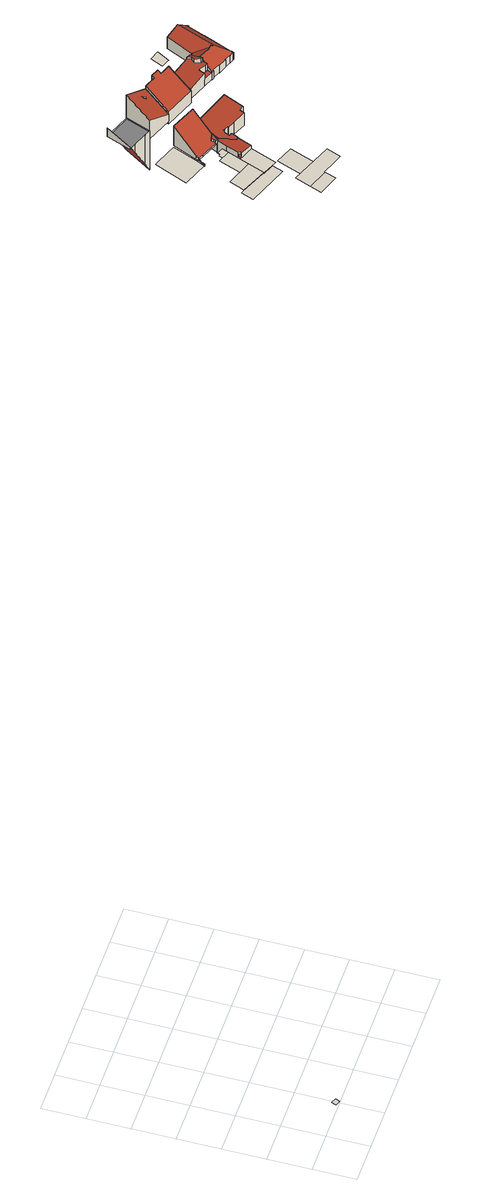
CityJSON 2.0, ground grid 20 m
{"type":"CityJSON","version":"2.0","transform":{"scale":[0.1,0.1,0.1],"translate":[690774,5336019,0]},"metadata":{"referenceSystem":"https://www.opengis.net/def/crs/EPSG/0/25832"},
"CityObjects":{
"building1":{"type":"Building","attributes":{"area_m2":55.53,"max_x":690797.88,"max_y":5336030,"min_x":690786.38,"min_y":5336021.5,"rf_extrusion_mode":"skip","rf_force_lod11":false,"rf_h_ground":575.47,"rf_h_pc_98p":0,"rf_h_roof_50p":0,"rf_h_roof_70p":0,"rf_h_roof_max":0,"rf_h_roof_min":0,"rf_is_glass_roof":false,"rf_nodata_frac":0.977,"rf_nodata_r":0,"rf_pc_select":"_HIGHEST_YET_INSUFFICIENT_COVERAGE","rf_pc_year":2026,"rf_pointcloud_unusable":true,"rf_pt_density":4,"rf_roof_planes":0,"rf_roof_type":"no points","rf_success":true,"rf_t_run":0,"source_file":"690_5336.gml"},"geometry":[{"type":"MultiSurface","lod":"0","boundaries":[[[0,1,2,3]]]}]},
"building2":{"type":"Building","attributes":{"area_m2":118.25,"max_x":690795.81,"max_y":5336057,"min_x":690774.81,"min_y":5336044,"rf_extrusion_mode":"skip","rf_force_lod11":false,"rf_h_ground":574.58,"rf_h_pc_98p":0,"rf_h_roof_50p":0,"rf_h_roof_70p":0,"rf_h_roof_max":0,"rf_h_roof_min":0,"rf_is_glass_roof":false,"rf_nodata_frac":0.964,"rf_nodata_r":0,"rf_pc_select":"_HIGHEST_YET_INSUFFICIENT_COVERAGE","rf_pc_year":2026,"rf_pointcloud_unusable":true,"rf_pt_density":4,"rf_roof_planes":0,"rf_roof_type":"no points","rf_success":true,"rf_t_run":0,"source_file":"690_5336.gml"},"geometry":[{"type":"MultiSurface","lod":"0","boundaries":[[[4,5,6,7,8,9,10]]]}]},
"building3":{"type":"Building","attributes":{"area_m2":5.8,"max_x":690795.94,"max_y":5336022.5,"min_x":690792.81,"min_y":5336019,"rf_extrusion_mode":"skip","rf_force_lod11":false,"rf_h_pc_98p":0,"rf_is_glass_roof":false,"rf_nodata_frac":1,"rf_nodata_r":0,"rf_pc_select":"_HIGHEST_YET_INSUFFICIENT_COVERAGE","rf_pc_year":0,"rf_pointcloud_unusable":false,"rf_pt_density":0,"rf_roof_type":"unknown","rf_success":true,"rf_t_run":0,"source_file":"690_5336.gml"},"geometry":[{"type":"MultiSurface","lod":"0","boundaries":[[[11,12,13,14]]]}]},
"building4":{"type":"Building","attributes":{"area_m2":101.1,"max_x":690793.38,"max_y":5336063.5,"min_x":690778.38,"min_y":5336051.5,"rf_extrusion_mode":"skip","rf_force_lod11":false,"rf_h_ground":575.22,"rf_h_pc_98p":0,"rf_h_roof_50p":0,"rf_h_roof_70p":0,"rf_h_roof_max":0,"rf_h_roof_min":0,"rf_is_glass_roof":false,"rf_nodata_frac":0.953,"rf_nodata_r":0,"rf_pc_select":"_HIGHEST_YET_INSUFFICIENT_COVERAGE","rf_pc_year":2026,"rf_pointcloud_unusable":true,"rf_pt_density":4,"rf_roof_planes":0,"rf_roof_type":"no points","rf_success":true,"rf_t_run":0,"source_file":"690_5336.gml"},"geometry":[{"type":"MultiSurface","lod":"0","boundaries":[[[15,16,17,18,19]]]}]},
"building5":{"type":"Building","attributes":{"area_m2":160.46,"max_x":690811.12,"max_y":5336037.5,"min_x":690788.38,"min_y":5336023,"rf_extrusion_mode":"skip","rf_force_lod11":false,"rf_h_ground":575.47,"rf_h_pc_98p":0,"rf_h_roof_50p":0,"rf_h_roof_70p":0,"rf_h_roof_max":0,"rf_h_roof_min":0,"rf_is_glass_roof":false,"rf_nodata_frac":0.988,"rf_nodata_r":0,"rf_pc_select":"_HIGHEST_YET_INSUFFICIENT_COVERAGE","rf_pc_year":2026,"rf_pointcloud_unusable":true,"rf_pt_density":4,"rf_roof_planes":0,"rf_roof_type":"no points","rf_success":true,"rf_t_run":0,"source_file":"690_5336.gml"},"geometry":[{"type":"MultiSurface","lod":"0","boundaries":[[[20,21,22,23,24,25,26]]]}]},
"building6":{"type":"Building","attributes":{"area_m2":212.73,"max_x":690792.81,"max_y":5336096.5,"min_x":690774.56,"min_y":5336076.5,"rf_extrusion_mode":"skip","rf_force_lod11":false,"rf_h_ground":575.67,"rf_h_pc_98p":0,"rf_h_roof_50p":0,"rf_h_roof_70p":0,"rf_h_roof_max":0,"rf_h_roof_min":0,"rf_is_glass_roof":false,"rf_nodata_frac":0.931,"rf_nodata_r":0,"rf_pc_select":"_HIGHEST_YET_INSUFFICIENT_COVERAGE","rf_pc_year":2026,"rf_pointcloud_unusable":true,"rf_pt_density":6.03,"rf_roof_planes":0,"rf_roof_type":"no planes","rf_success":true,"rf_t_run":1,"source_file":"690_5336.gml"},"geometry":[{"type":"MultiSurface","lod":"0","boundaries":[[[27,28,29,30,31,32,33,34]]]}]},
"building7":{"type":"Building","attributes":{"area_m2":65.28,"max_x":690797.19,"max_y":5336071,"min_x":690787.69,"min_y":5336059,"rf_extrusion_mode":"skip","rf_force_lod11":false,"rf_h_ground":575.22,"rf_h_pc_98p":0,"rf_h_roof_50p":0,"rf_h_roof_70p":0,"rf_h_roof_max":0,"rf_h_roof_min":0,"rf_is_glass_roof":false,"rf_nodata_frac":0.919,"rf_nodata_r":0,"rf_pc_select":"_HIGHEST_YET_INSUFFICIENT_COVERAGE","rf_pc_year":2026,"rf_pointcloud_unusable":true,"rf_pt_density":6.48,"rf_roof_planes":0,"rf_roof_type":"no planes","rf_success":true,"rf_t_run":0,"source_file":"690_5336.gml"},"geometry":[{"type":"MultiSurface","lod":"0","boundaries":[[[35,17,36,37]]]}]},
"building8":{"type":"Building","attributes":{"area_m2":98.35,"max_x":690802.12,"max_y":5336063,"min_x":690790.44,"min_y":5336048.5,"rf_extrusion_mode":"skip","rf_force_lod11":false,"rf_h_ground":575.33,"rf_h_pc_98p":0,"rf_h_roof_50p":0,"rf_h_roof_70p":0,"rf_h_roof_max":0,"rf_h_roof_min":0,"rf_is_glass_roof":false,"rf_nodata_frac":0.84,"rf_nodata_r":0,"rf_pc_select":"_HIGHEST_YET_INSUFFICIENT_COVERAGE","rf_pc_year":2026,"rf_pointcloud_unusable":true,"rf_pt_density":59.81,"rf_roof_planes":0,"rf_roof_type":"no planes","rf_success":true,"rf_t_run":1,"source_file":"690_5336.gml"},"geometry":[{"type":"MultiSurface","lod":"0","boundaries":[[[38,39,40,41]]]}]},
"building9":{"type":"Building","attributes":{"area_m2":113.41,"max_x":690807.62,"max_y":5336048,"min_x":690794.75,"min_y":5336033,"rf_extrusion_mode":"skip","rf_force_lod11":false,"rf_h_ground":574.33,"rf_h_pc_98p":0,"rf_h_roof_50p":0,"rf_h_roof_70p":0,"rf_h_roof_max":0,"rf_h_roof_min":0,"rf_is_glass_roof":false,"rf_nodata_frac":0.941,"rf_nodata_r":0,"rf_pc_select":"_HIGHEST_YET_INSUFFICIENT_COVERAGE","rf_pc_year":2026,"rf_pointcloud_unusable":true,"rf_pt_density":4,"rf_roof_planes":0,"rf_roof_type":"no points","rf_success":true,"rf_t_run":0,"source_file":"690_5336.gml"},"geometry":[{"type":"MultiSurface","lod":"0","boundaries":[[[42,43,44,45]]]}]},
"building10":{"type":"Building","attributes":{"area_m2":12.14,"max_x":690798.31,"max_y":5336073,"min_x":690793.38,"min_y":5336069,"rf_extrusion_mode":"skip","rf_force_lod11":false,"rf_h_ground":575.22,"rf_h_pc_98p":0,"rf_h_roof_50p":0,"rf_h_roof_70p":0,"rf_h_roof_max":0,"rf_h_roof_min":0,"rf_is_glass_roof":false,"rf_nodata_frac":0.917,"rf_nodata_r":0,"rf_pc_select":"_HIGHEST_YET_INSUFFICIENT_COVERAGE","rf_pc_year":2026,"rf_pointcloud_unusable":true,"rf_pt_density":4,"rf_roof_planes":0,"rf_roof_type":"no points","rf_success":true,"rf_t_run":0,"source_file":"690_5336.gml"},"geometry":[{"type":"MultiSurface","lod":"0","boundaries":[[[46,36,47,48,49,50]]]}]},
"building11":{"type":"Building","attributes":{"area_m2":177.84,"max_x":690805,"max_y":5336092,"min_x":690786.44,"min_y":5336074.5,"rf_extrusion_mode":"standard","rf_force_lod11":false,"rf_h_ground":576.72,"rf_h_pc_98p":0,"rf_h_roof_50p":580.22,"rf_h_roof_70p":580.92,"rf_h_roof_max":582.28,"rf_h_roof_min":578.47,"rf_is_glass_roof":false,"rf_nodata_frac":0.752,"rf_nodata_r":0,"rf_pc_select":"_HIGHEST_YET_INSUFFICIENT_COVERAGE","rf_pc_year":2026,"rf_pointcloud_unusable":false,"rf_pt_density":64.91,"rf_ridgelines":0,"rf_rmse_lod22":1.7,"rf_roof_planes":10,"rf_roof_type":"slanted","rf_success":true,"rf_t_run":8,"rf_volume_lod22":1144.43,"source_file":"690_5336.gml"},"children":["building11-1"]},
"building11-1":{"type":"BuildingPart","parents":["building11"],"geometry":[{"type":"MultiSurface","lod":"2.2","boundaries":[[[51,52,53,54,55,56,57,58,59,60]],[[61,51,60,62]],[[62,60,59,63]],[[64,57,65]],[[56,66,65]],[[57,64,67,58]],[[68,55,54,69]],[[70,53,52,71,72]],[[58,67,73]],[[63,59,73]],[[74,69,54,53,70]],[[75,76,69,74]],[[77,78,76,75]],[[66,56,55,68]],[[79,80,78,77]],[[72,71,80,79]],[[71,52,51,61]],[[72,79,77,75,74,70]],[[71,61,62,63,73,67,64,65,66,68,69,76,78,80]]],"semantics":{"surfaces":[{"type":"GroundSurface"},{"type":"WallSurface","on_footprint_edge":true},{"type":"WallSurface","on_footprint_edge":false},{"type":"RoofSurface","rf_azimuth":177.46,"rf_h_roof_50p":579.7,"rf_h_roof_70p":580.02,"rf_h_roof_max":580.39,"rf_h_roof_min":578.99,"rf_slope":34.06},{"type":"RoofSurface","rf_azimuth":197.5,"rf_h_roof_50p":583.42,"rf_h_roof_70p":585.65,"rf_h_roof_max":589.3,"rf_h_roof_min":576.06,"rf_slope":39.73}],"values":[0,1,1,1,1,1,1,1,1,1,1,2,2,1,2,2,1,3,4]}}]},
"building12":{"type":"Building","attributes":{"area_m2":165.88,"max_x":690801.81,"max_y":5336120.5,"min_x":690784.88,"min_y":5336104,"rf_extrusion_mode":"standard","rf_force_lod11":false,"rf_h_ground":577.33,"rf_h_pc_98p":0,"rf_h_roof_50p":578.58,"rf_h_roof_70p":578.83,"rf_h_roof_max":580.17,"rf_h_roof_min":577.28,"rf_is_glass_roof":false,"rf_nodata_frac":0.88,"rf_nodata_r":0,"rf_pc_select":"_HIGHEST_YET_INSUFFICIENT_COVERAGE","rf_pc_year":2026,"rf_pointcloud_unusable":false,"rf_pt_density":40.1,"rf_ridgelines":0,"rf_rmse_lod22":1.99,"rf_roof_planes":2,"rf_roof_type":"slanted","rf_success":true,"rf_t_run":3,"rf_volume_lod22":-1592.68,"source_file":"690_5336.gml"},"children":["building12-1"]},
"building12-1":{"type":"BuildingPart","parents":["building12"],"geometry":[{"type":"MultiSurface","lod":"2.2","boundaries":[[[81,82,83,84,85,86,87]],[[81,88,89,82]],[[90,83,91]],[[82,89,91]],[[92,84,83,90]],[[93,85,94]],[[84,92,94]],[[87,95,88,81]],[[86,96,95,87]],[[85,93,96,86]],[[96,93,94,92,90,91,89,88,95]]],"semantics":{"surfaces":[{"type":"GroundSurface"},{"type":"WallSurface","on_footprint_edge":true},{"type":"RoofSurface","rf_azimuth":120.54,"rf_h_roof_50p":567.95,"rf_h_roof_70p":573.22,"rf_h_roof_max":582.77,"rf_h_roof_min":553.3,"rf_slope":62.45}],"values":[0,1,1,1,1,1,1,1,1,1,2]}}]},
"building13":{"type":"Building","attributes":{"area_m2":359.8,"max_x":690824.88,"max_y":5336087.5,"min_x":690795,"min_y":5336060.5,"rf_extrusion_mode":"standard","rf_force_lod11":false,"rf_h_ground":570.72,"rf_h_pc_98p":0,"rf_h_roof_50p":578.03,"rf_h_roof_70p":578.22,"rf_h_roof_max":578.97,"rf_h_roof_min":577.53,"rf_h_roof_ridge":578.27,"rf_is_glass_roof":false,"rf_nodata_frac":0.654,"rf_nodata_r":0,"rf_pc_select":"_HIGHEST_YET_INSUFFICIENT_COVERAGE","rf_pc_year":2026,"rf_pointcloud_unusable":false,"rf_pt_density":56.16,"rf_ridgelines":6,"rf_rmse_lod22":1.1,"rf_roof_planes":24,"rf_roof_type":"slanted","rf_success":true,"rf_t_run":42,"rf_volume_lod22":2680.55,"source_file":"690_5336.gml"},"children":["building13-1"]},
"building13-1":{"type":"BuildingPart","parents":["building13"],"geometry":[{"type":"Solid","lod":"2.2","boundaries":[[[[97,98,99,100,101,102,103,104,105,106,107,108,109,110,111,112,113,114,115,116,117,118,119,120,121,122,123,124,125]],[[126,99,98,127]],[[128,106,105,129]],[[130,107,106,128]],[[131,103,102,132]],[[133,104,103,131]],[[129,105,104,133]],[[134,100,99,126]],[[135,101,100,134]],[[136,137,138,139]],[[132,102,101,135]],[[140,116,115,141]],[[142,97,125,143]],[[143,125,124,144]],[[145,120,119,146]],[[147,146,148]],[[149,123,122,150]],[[151,152,121,120,145]],[[153,118,117,154]],[[154,117,116,140]],[[155,156,137,136]],[[144,124,123,149,157]],[[157,149,158,159]],[[160,161,127,162]],[[163,114,113,164]],[[164,113,112,165]],[[141,115,114,163]],[[165,112,111,166]],[[166,111,110,167]],[[168,108,107,130]],[[169,109,108,168]],[[167,110,109,169]],[[148,146,119,118,153]],[[150,122,121,152]],[[159,158,152,151]],[[156,155,170]],[[139,138,161,160]],[[162,127,98,97,142]],[[152,158,149,150]],[[161,138,137,156,170,147,148,153,154,140,141,163,164,165,166,167,169,168,130,128,129,133,131,132,135,134,126,127]],[[162,142,143,144,157,159,151,145,146,147,170,155,136,139,160]]]],"semantics":{"surfaces":[{"type":"GroundSurface"},{"type":"WallSurface","on_footprint_edge":true},{"type":"WallSurface","on_footprint_edge":false},{"type":"RoofSurface","rf_azimuth":205.61,"rf_h_roof_50p":577.55,"rf_h_roof_70p":578.29,"rf_h_roof_max":578.39,"rf_h_roof_min":576.47,"rf_slope":67.34},{"type":"RoofSurface","rf_azimuth":251.14,"rf_h_roof_50p":578.26,"rf_h_roof_70p":578.52,"rf_h_roof_max":579.21,"rf_h_roof_min":577.43,"rf_slope":4.22},{"type":"RoofSurface","rf_azimuth":110.65,"rf_h_roof_50p":577.99,"rf_h_roof_70p":578.2,"rf_h_roof_max":578.5,"rf_h_roof_min":577.19,"rf_slope":9.23}],"values":[[0,1,1,1,1,1,1,1,1,2,1,1,1,1,1,2,1,1,1,1,2,1,2,2,1,1,1,1,1,1,1,1,1,1,2,2,2,1,3,4,5]]}}]},
"building14":{"type":"Building","attributes":{"area_m2":167.84,"max_x":690814.25,"max_y":5336116,"min_x":690797.38,"min_y":5336099.5,"rf_extrusion_mode":"standard","rf_force_lod11":false,"rf_h_ground":572.22,"rf_h_pc_98p":0,"rf_h_roof_50p":0,"rf_h_roof_70p":0,"rf_h_roof_max":0,"rf_h_roof_min":0,"rf_is_glass_roof":false,"rf_nodata_frac":0.837,"rf_nodata_r":0,"rf_pc_select":"_HIGHEST_YET_INSUFFICIENT_COVERAGE","rf_pc_year":2026,"rf_pointcloud_unusable":false,"rf_pt_density":42.98,"rf_ridgelines":0,"rf_rmse_lod22":2.19,"rf_roof_planes":8,"rf_roof_type":"slanted","rf_success":true,"rf_t_run":6,"rf_volume_lod22":1956.42,"source_file":"690_5336.gml"},"children":["building14-1"]},
"building14-1":{"type":"BuildingPart","parents":["building14"],"geometry":[{"type":"Solid","lod":"2.2","boundaries":[[[[171,172,173,174]],[[175,176,177,178]],[[179,173,172,180]],[[181,171,174,182]],[[182,174,173,179]],[[180,172,171,181]],[[183,184,185,186]],[[178,177,184,183]],[[186,185,176,175]],[[180,181,182,179],[186,175,178,183]],[[176,185,184,177]]]],"semantics":{"surfaces":[{"type":"GroundSurface"},{"type":"WallSurface","on_footprint_edge":false},{"type":"WallSurface","on_footprint_edge":true},{"type":"RoofSurface","rf_azimuth":157.43,"rf_h_roof_50p":584.08,"rf_h_roof_70p":585.82,"rf_h_roof_max":591.52,"rf_h_roof_min":577.01,"rf_slope":39.11},{"type":"RoofSurface","rf_azimuth":86.07,"rf_h_roof_50p":584.83,"rf_h_roof_70p":584.98,"rf_h_roof_max":585.36,"rf_h_roof_min":584.3,"rf_slope":55.61}],"values":[[0,1,2,2,2,2,1,1,1,3,4]]}}]},
"building15":{"type":"Building","attributes":{"area_m2":195.93,"max_x":690828.19,"max_y":5336111,"min_x":690809.56,"min_y":5336094,"rf_extrusion_mode":"standard","rf_force_lod11":false,"rf_h_ground":570.67,"rf_h_pc_98p":0,"rf_h_roof_50p":0,"rf_h_roof_70p":0,"rf_h_roof_max":0,"rf_h_roof_min":0,"rf_is_glass_roof":false,"rf_nodata_frac":0.849,"rf_nodata_r":0,"rf_pc_select":"_HIGHEST_YET_INSUFFICIENT_COVERAGE","rf_pc_year":2026,"rf_pointcloud_unusable":false,"rf_pt_density":30.75,"rf_ridgelines":0,"rf_rmse_lod22":0.882,"rf_roof_planes":7,"rf_roof_type":"slanted","rf_success":true,"rf_t_run":5,"rf_volume_lod22":2200.44,"source_file":"690_5336.gml"},"children":["building15-1"]},
"building15-1":{"type":"BuildingPart","parents":["building15"],"geometry":[{"type":"Solid","lod":"2.2","boundaries":[[[[187,188,189,190,191,192,193,194]],[[195,193,192,196]],[[197,194,193,195]],[[196,192,191,198]],[[198,191,190,199]],[[200,188,187,201]],[[199,190,189,202]],[[202,189,188,200]],[[201,187,194,197]],[[201,197,195,196,198,199,202,200]]]],"semantics":{"surfaces":[{"type":"GroundSurface"},{"type":"WallSurface","on_footprint_edge":true},{"type":"RoofSurface","rf_azimuth":202.44,"rf_h_roof_50p":582.03,"rf_h_roof_70p":583.56,"rf_h_roof_max":586.46,"rf_h_roof_min":578.18,"rf_slope":30.22}],"values":[[0,1,1,1,1,1,1,1,1,2]]}}]},
"building16":{"type":"Building","attributes":{"area_m2":160.98,"max_x":690840.81,"max_y":5336104.5,"min_x":690823.75,"min_y":5336088.5,"rf_extrusion_mode":"standard","rf_force_lod11":false,"rf_h_ground":573.42,"rf_h_pc_98p":0,"rf_h_roof_50p":581.12,"rf_h_roof_70p":581.58,"rf_h_roof_max":582.78,"rf_h_roof_min":577.53,"rf_h_roof_ridge":581.11,"rf_is_glass_roof":false,"rf_nodata_frac":0.554,"rf_nodata_r":0,"rf_pc_select":"_HIGHEST_YET_INSUFFICIENT_COVERAGE","rf_pc_year":2026,"rf_pointcloud_unusable":false,"rf_pt_density":89.28,"rf_ridgelines":2,"rf_rmse_lod22":1.48,"rf_roof_planes":12,"rf_roof_type":"slanted","rf_success":true,"rf_t_run":19,"rf_volume_lod22":1071.03,"source_file":"690_5336.gml"},"children":["building16-1"]},
"building16-1":{"type":"BuildingPart","parents":["building16"],"geometry":[{"type":"Solid","lod":"2.2","boundaries":[[[[203,204,205,206,207,208,209,210]],[[211,212,207,206,213]],[[213,206,205,214,215]],[[216,217,218,219]],[[219,218,208,207,212]],[[220,209,208,218]],[[221,210,209,220]],[[222,223,212,211]],[[224,225,223,222]],[[226,227,217,216]],[[214,205,204,228]],[[229,230,231,232]],[[215,214,233,234]],[[234,233,225,224]],[[235,203,210,221,236]],[[236,221,230,229]],[[228,204,203,235]],[[232,231,227,226]],[[234,224,222,211,213,215]],[[227,231,230,221,220,218,217]],[[232,226,216,219,212,223,225,233,214,228,235,236,229]]]],"semantics":{"surfaces":[{"type":"GroundSurface"},{"type":"WallSurface","on_footprint_edge":true},{"type":"WallSurface","on_footprint_edge":false},{"type":"RoofSurface","rf_azimuth":34.2,"rf_h_roof_50p":582.48,"rf_h_roof_70p":582.95,"rf_h_roof_max":583.83,"rf_h_roof_min":581.14,"rf_slope":22.89},{"type":"RoofSurface","rf_azimuth":190.26,"rf_h_roof_50p":577.76,"rf_h_roof_70p":577.79,"rf_h_roof_max":581.65,"rf_h_roof_min":577.68,"rf_slope":3.02},{"type":"RoofSurface","rf_azimuth":311.55,"rf_h_roof_50p":580.03,"rf_h_roof_70p":580.53,"rf_h_roof_max":583.83,"rf_h_roof_min":578.46,"rf_slope":11.99}],"values":[[0,1,1,2,1,1,1,2,2,2,1,2,2,2,1,2,1,2,3,4,5]]}}]},
"building17":{"type":"Building","attributes":{"area_m2":28.83,"max_x":690843.75,"max_y":5336116,"min_x":690836.75,"min_y":5336109,"rf_extrusion_mode":"skip","rf_force_lod11":false,"rf_h_ground":575.03,"rf_h_pc_98p":0,"rf_h_roof_50p":0,"rf_h_roof_70p":0,"rf_h_roof_max":0,"rf_h_roof_min":0,"rf_is_glass_roof":false,"rf_nodata_frac":0.947,"rf_nodata_r":0,"rf_pc_select":"_HIGHEST_YET_INSUFFICIENT_COVERAGE","rf_pc_year":2026,"rf_pointcloud_unusable":true,"rf_pt_density":4,"rf_roof_planes":0,"rf_roof_type":"no points","rf_success":true,"rf_t_run":0,"source_file":"690_5336.gml"},"geometry":[{"type":"MultiSurface","lod":"0","boundaries":[[[237,238,239,240,241,242]]]}]},
"building18":{"type":"Building","attributes":{"area_m2":337.88,"max_x":690859.69,"max_y":5336112,"min_x":690836.62,"min_y":5336083,"rf_extrusion_mode":"standard","rf_force_lod11":false,"rf_h_ground":573.42,"rf_h_pc_98p":0,"rf_h_roof_50p":581.67,"rf_h_roof_70p":582.42,"rf_h_roof_max":583.53,"rf_h_roof_min":578.38,"rf_h_roof_ridge":583.64,"rf_is_glass_roof":false,"rf_nodata_frac":0,"rf_nodata_r":0,"rf_pc_select":"PREFERRED_AND_LATEST","rf_pc_year":2026,"rf_pointcloud_unusable":false,"rf_pt_density":1207.04,"rf_ridgelines":11,"rf_rmse_lod22":1.21,"rf_roof_planes":32,"rf_roof_type":"slanted","rf_success":true,"rf_t_run":147,"rf_volume_lod22":2653.4,"source_file":"690_5336.gml"},"children":["building18-1"]},
"building18-1":{"type":"BuildingPart","parents":["building18"],"geometry":[{"type":"Solid","lod":"2.2","boundaries":[[[[243,244,245,246,247,248,249,250,251,252,253,254,255,256,257,206,258,259,260,261,262,263,264,265,266,267,268]],[[269,254,253,270]],[[271,263,262,272]],[[273,264,263,271]],[[272,262,261,274]],[[275,260,259,276]],[[277,252,251,278]],[[278,251,250,279]],[[280,258,206,281]],[[276,259,258,280]],[[282,256,255,283]],[[283,255,254,269]],[[284,257,256,282]],[[270,253,252,277]],[[285,249,248,286]],[[287,244,243,288]],[[289,290,291]],[[292,245,244,287]],[[293,266,265,294]],[[294,265,264,273]],[[281,206,257,284,295]],[[274,261,260,275]],[[296,297,298]],[[295,284,298]],[[290,289,299,300]],[[300,299,297,296]],[[279,250,249,285]],[[301,246,245,292]],[[286,248,247,302]],[[302,303,304]],[[303,302,247,246,301]],[[288,243,268,305]],[[305,268,267,306]],[[306,267,266,293]],[[297,299,276,280,281,295,298]],[[307,274,275,276,299,289,291]],[[302,304,307,291,290,300,296,298,284,282,283,269,270,277,278,279,285,286]],[[306,293,294,273,271,272,274,307,304,303,301,292,287,288,305]]]],"semantics":{"surfaces":[{"type":"GroundSurface"},{"type":"WallSurface","on_footprint_edge":true},{"type":"WallSurface","on_footprint_edge":false},{"type":"RoofSurface","rf_azimuth":28.57,"rf_h_roof_50p":582.23,"rf_h_roof_70p":582.7,"rf_h_roof_max":584,"rf_h_roof_min":580.22,"rf_slope":29.72},{"type":"RoofSurface","rf_azimuth":291.19,"rf_h_roof_50p":582.04,"rf_h_roof_70p":582.66,"rf_h_roof_max":583.9,"rf_h_roof_min":580.18,"rf_slope":24.92},{"type":"RoofSurface","rf_azimuth":200.87,"rf_h_roof_50p":580.65,"rf_h_roof_70p":581.82,"rf_h_roof_max":584,"rf_h_roof_min":578.01,"rf_slope":41.72},{"type":"RoofSurface","rf_azimuth":111.33,"rf_h_roof_50p":580.79,"rf_h_roof_70p":581.93,"rf_h_roof_max":583.77,"rf_h_roof_min":577.59,"rf_slope":42.37}],"values":[[0,1,1,1,1,1,1,1,1,1,1,1,1,1,1,1,2,1,1,1,1,1,2,2,2,2,1,1,1,2,1,1,1,1,3,4,5,6]]}}]}
},
"vertices":[
[220,24,5755],[238,76,5755],[144,110,5755],[124,59,5755],
[8,324,5746],[199,251,5746],[218,301,5746],[164,323,5746],[165,325,5746],[44,376,5746],[31,382,5746],
[220,24,0],[196,33,0],[188,11,0],[211,2,0],
[44,376,5752],[165,325,5752],[194,400,5752],[72,445,5752],[55,405,5752],
[173,185,5755],[144,111,5755],[239,76,5755],[241,81,5755],[302,57,5755],[345,41,5755],[371,108,5755],
[6,619,5757],[78,592,5757],[124,575,5757],[143,619,5757],[188,730,5757],[183,732,5757],[163,740,5757],[71,775,5757],
[137,421,5752],[232,501,5752],[175,522,5752],
[235,294,5753],[281,415,5753],[210,442,5753],[164,323,5753],
[291,139,5743],[336,259,5743],[254,291,5743],[208,171,5743],
[194,515,5752],[243,532,5752],[215,542,5752],[211,531,5752],[201,534,5752],
[310,683,5767],[270,585,5767],[259,557,5767],[245,562,5767],[165,594,5767],[139,604,5767],[126,574,5767],[124,575,5767],[143,619,5767],[188,730,5767],[310,683,5884],[188,730,5891],[143,619,5792],[126,574,5752],[133,591,5767],[139,604,5779],[124,575,5752],[165,594,5777],[245,562,5773],[259,557,5785],[270,585,5797],[270,585,5803],[131,591,5767],[245,562,5789],[249,567,5792],[249,567,5777],[248,572,5795],[248,572,5781],[242,582,5802],[242,582,5787],
[205,862,5773],[140,887,5773],[109,898,5773],[152,1014,5773],[278,966,5773],[234,850,5773],[205,861,5773],[205,862,5589],[140,887,5721],[109,898,5783],[114,896,5773],[152,1014,5826],[278,966,5570],[178,1004,5773],[205,861,5589],[234,850,5530],
[259,557,5707],[274,594,5707],[310,683,5707],[352,667,5707],[352,666,5707],[395,649,5707],[396,650,5707],[401,647,5707],[423,638,5707],[509,605,5707],[471,509,5707],[449,517,5707],[440,496,5707],[376,522,5707],[344,535,5707],[347,541,5707],[330,548,5707],[327,553,5707],[315,543,5707],[306,519,5707],[316,515,5707],[318,511,5707],[307,484,5707],[281,415,5707],[219,439,5707],[210,443,5707],[214,453,5707],[236,512,5707],[253,559,5707],[310,683,5780],[274,594,5775],[509,605,5792],[423,638,5787],[471,509,5787],[396,650,5785],[395,649,5785],[401,647,5786],[352,667,5783],[352,666,5783],[287,521,5777],[287,521,5775],[271,560,5774],[271,560,5782],[306,519,5776],[315,543,5777],[259,557,5784],[253,559,5785],[236,512,5784],[281,415,5772],[307,484,5772],[294,482,5774],[307,484,5775],[214,453,5778],[210,443,5752],[219,439,5783],[219,439,5754],[318,511,5777],[316,515,5777],[283,507,5777],[283,507,5774],[214,453,5784],[222,445,5770],[222,445,5783],[282,579,5781],[282,579,5776],[274,594,5783],[327,553,5778],[330,548,5778],[347,541,5779],[344,535,5779],[376,522,5781],[449,517,5786],[440,496,5785],[293,484,5774],
[355,803,5722],[234,850,5722],[279,969,5722],[403,921,5722],[340,918,5856],[340,918,5831],[356,905,5809],[356,905,5841],[279,969,5914],[234,850,5838],[355,803,5765],[403,921,5839],[346,900,5841],[346,900,5823],[339,912,5833],[339,912,5852],
[497,748,5707],[355,803,5707],[403,921,5707],[457,900,5707],[461,912,5707],[501,896,5707],[494,880,5707],[542,862,5707],[494,880,5853],[501,896,5863],[542,862,5854],[461,912,5863],[457,900,5855],[355,803,5780],[497,748,5782],[403,921,5855],
[497,748,5734],[539,856,5734],[646,814,5734],[668,806,5734],[645,743,5734],[635,718,5734],[627,697,5734],[584,714,5734],[645,743,5840],[645,743,5817],[668,806,5812],[646,814,5807],[646,814,5814],[624,723,5817],[624,723,5778],[635,718,5778],[635,718,5819],[627,697,5777],[584,714,5777],[638,747,5840],[638,747,5815],[632,775,5831],[632,775,5811],[600,743,5810],[600,743,5779],[539,856,5784],[595,739,5810],[595,739,5778],[597,741,5779],[597,741,5810],[649,794,5811],[649,794,5821],[497,748,5793],[584,714,5811],
[666,899,5750],[698,958,5750],[651,971,5750],[628,915,5750],[627,913,5750],[658,902,5750],
[801,745,5734],[766,657,5734],[770,655,5734],[764,642,5734],[759,644,5734],[742,649,5734],[742,651,5734],[714,664,5734],[713,661,5734],[674,676,5734],[675,679,5734],[639,693,5734],[637,690,5734],[626,695,5734],[649,755,5734],[685,799,5734],[687,805,5734],[743,929,5734],[800,901,5734],[855,875,5734],[857,874,5734],[855,869,5734],[847,872,5734],[814,789,5734],[816,788,5734],[799,745,5734],[639,693,5782],[675,679,5782],[857,874,5777],[855,875,5779],[855,869,5777],[800,901,5835],[743,929,5805],[687,805,5802],[674,676,5779],[713,661,5779],[714,664,5781],[685,799,5806],[668,806,5807],[626,695,5779],[637,690,5779],[649,755,5837],[742,651,5779],[742,649,5777],[766,657,5782],[801,745,5782],[726,722,5833],[726,722,5834],[728,722,5834],[770,655,5779],[814,789,5786],[847,872,5785],[649,755,5838],[702,733,5835],[702,733,5834],[681,742,5836],[722,731,5830],[722,731,5840],[764,642,5779],[759,644,5779],[759,644,5784],[761,650,5784],[799,745,5784],[816,788,5784],[730,722,5835]
]}
